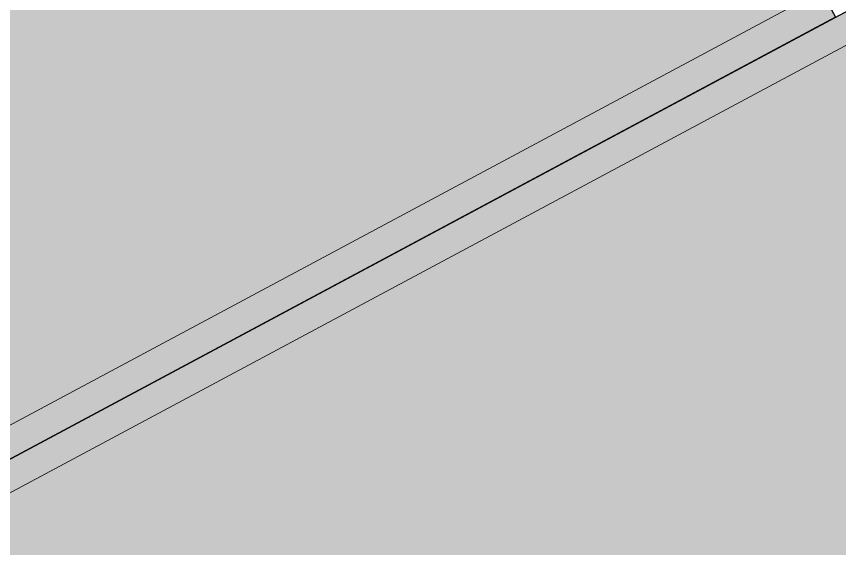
# Model space of a CAD drawing. Header units: millimetres. Extents: x 0 to 224629, y -187555 to 25097.
# Drawn here: x 75876 to 78634, y -174358 to -172574 of the extents above; entities that cross this region are included whole.
import ezdxf

# ---------------------------------------------------------------- set-up
doc = ezdxf.new("R2010")
doc.units = ezdxf.units.MM
doc.linetypes.add('Solid', pattern=[0])
doc.layers.add('Inner Walls', color=5, linetype='Solid', lineweight=0)
doc.layers.add('Studio Apartment', color=1, linetype='Solid', lineweight=35)

msp = doc.modelspace()

# ---------------------------------------------------------------- hatches: boundary and pattern name
at = {"layer": 'Studio Apartment', "linetype": 'Solid', "lineweight": 25}
for points in [[(73840, -171307), (80232, -167886), (81584, -170412), (81584, -170412), (79986, -171267), (79985, -171268), (79983, -171269), (79982, -171271), (79981, -171273), (79981, -171275), (79981, -171277), (79981, -171279), (79982, -171281), (80218, -171721), (80076, -171797), (80076, -171797), (79840, -171357), (79839, -171355), (79837, -171354), (79836, -171353), (79834, -171352), (79832, -171351), (79830, -171351), (79828, -171352), (79826, -171353), (78388, -172122), (78387, -172124), (78385, -172125), (78384, -172127), (78383, -172128), (78383, -172130), (78383, -172132), (78383, -172134), (78384, -172136), (78620, -172577), (78620, -172577), (75433, -174283)], [(75433, -174283), (81825, -170861), (83176, -173386), (83176, -173386), (81579, -174242), (81577, -174243), (81576, -174244), (81574, -174246), (81574, -174248), (81573, -174249), (81573, -174251), (81574, -174253), (81574, -174255), (81811, -174697), (81669, -174773), (81669, -174773), (81433, -174332), (81432, -174330), (81430, -174329), (81429, -174328), (81427, -174327), (81425, -174327), (81423, -174327), (81421, -174327), (81419, -174328), (79981, -175098), (79979, -175099), (79978, -175100), (79977, -175102), (79976, -175104), (79976, -175106), (79976, -175108), (79976, -175110), (79977, -175111), (80213, -175552), (80213, -175552), (77026, -177258)]]:
    msp.add_hatch(color=252, dxfattribs=at).paths.add_polyline_path(points, flags=0)

# ---------------------------------------------------------------- linework, layer by layer
at = {"layer": 'Inner Walls', "color": 47, "linetype": 'Solid', "lineweight": 15}
for p, q in [((75606, -174077), (78485, -172536)), ((78667, -172665), (75701, -174253))]:
    msp.add_line(p, q, dxfattribs=at)
at = {"layer": 'Studio Apartment', "color": 252, "linetype": 'Solid', "lineweight": 25}
for p, q in [((75433, -174283), (81825, -170861)), ((78384, -172136), (78620, -172577)), ((78620, -172577), (75433, -174283))]:
    msp.add_line(p, q, dxfattribs=at)
msp.add_point((78620, -172577), dxfattribs=at)

doc.saveas('drawing.dxf')
